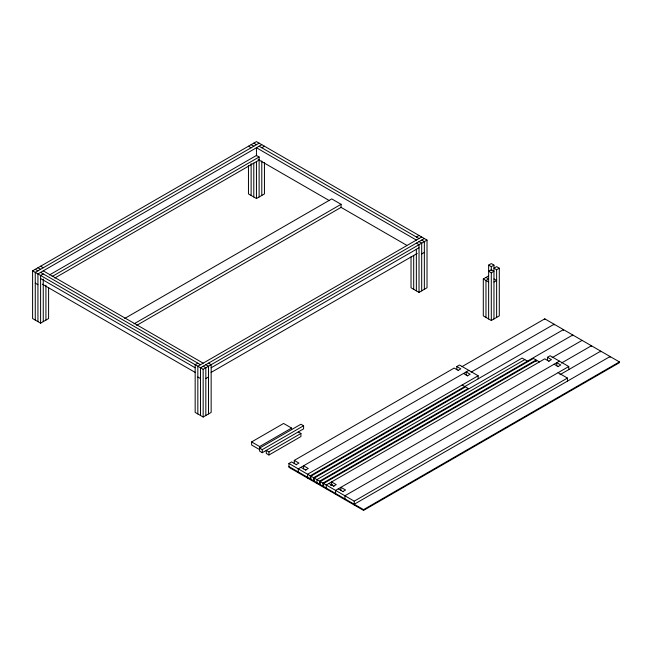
<?xml version="1.0" encoding="UTF-8"?>
<svg xmlns="http://www.w3.org/2000/svg" width="652" height="652" viewBox="0 0 652 652"><rect width="100%" height="100%" fill="white"/><g stroke="black" fill="none" stroke-linecap="round" stroke-linejoin="round"><path stroke-width="0.98" d="M48.59 287.605L48.59 318.551L40.595 323.164L32.6 318.551L32.6 270.849L256.456 141.606L427.019 240.075L427.019 287.776L419.024 292.389L411.029 287.776L411.029 256.839M259.121 143.147L35.265 272.389L35.265 320.083M261.786 144.679L37.93 273.93L37.93 321.623M43.26 273.93L40.595 275.462L40.595 323.164M261.786 147.76L264.451 146.219M49.43 274.981L256.456 155.453L259.121 156.993L259.121 196.994M52.095 276.521L259.121 156.993M54.735 278.07L259.121 160.066M248.461 165.502L248.461 193.921L256.456 198.534L264.451 193.921L264.451 162.462M124.711 318.445L331.746 198.917L341.069 204.304L341.069 207.385L136.684 325.381M134.043 323.832L341.069 204.304M197.833 363.164L195.168 364.704L195.168 412.406L203.163 417.019L211.158 412.406L211.158 364.704L208.493 363.164M416.359 237.002L419.024 235.462M421.689 237.002L197.833 366.245L197.833 413.938M424.354 238.534L200.498 367.785L200.498 415.479M32.6 270.849L203.163 369.317L427.019 240.075M211.158 367.785L419.024 247.768M211.109 372.422L417.264 253.4M205.828 378.551L208.493 377.011M421.689 253.921L424.354 252.389M488.633 318.967L488.633 265.111L491.298 263.571L493.963 265.111L493.963 318.967M488.633 265.111L491.298 266.652L493.963 265.111M491.298 272.805L493.963 271.265L491.298 269.732L488.633 271.265L491.298 272.805L491.298 320.507L483.303 315.886L483.303 278.958L488.633 275.886M499.293 268.192L496.628 266.652L493.963 268.192L496.628 269.732L499.293 268.192L499.293 315.886L491.298 320.507M493.963 282.039L496.628 280.499L493.963 278.958M259.618 449.619L251.623 444.998L251.623 441.926L283.604 423.458L291.599 428.079L291.599 429.611M251.623 441.926L259.618 446.538L291.599 428.079M303.596 425.764L300.931 424.232L259.618 448.079L262.283 449.619L303.596 425.764L303.596 428.845L262.283 452.692L259.618 451.151L259.618 446.538M268.95 451.926L300.931 433.458L300.931 436.538L268.95 454.998L266.285 453.466L266.285 450.385L268.95 451.926L268.95 454.998M461.852 366.717L544.779 318.836L619.4 361.917L619.4 362.691L363.563 510.394L288.942 467.313L288.942 463.466L291.607 461.926L296.603 464.811M294.272 463.466L294.272 460.393L454.167 368.07L458.437 370.532M456.832 369.611L456.832 366.53L459.497 364.998L478.152 375.764L478.152 378.845M458.169 370.377L460.834 368.845L456.832 366.53M296.269 464.623L298.934 463.083L294.272 460.393M468.829 370.377L298.266 468.853L298.266 472.7M471.184 372.096L554.11 324.223L554.11 324.989M467.492 375.764L470.157 374.224L466.164 371.917L466.164 374.998M305.601 470.002L308.266 468.47L303.596 465.772L303.596 468.853M478.152 375.764L307.597 474.24L307.597 478.087M288.942 463.466L310.262 475.773L563.434 329.61L563.434 330.377M310.931 476.164L465.495 386.921L468.16 388.462L313.596 477.696L310.931 476.164L310.931 479.236M314.256 481.16L314.256 478.087L522.13 358.07L527.46 361.151M524.795 359.611L316.921 479.619L316.921 483.466M314.256 478.087L319.586 481.16L572.766 334.989L572.766 335.764M320.254 484.623L320.254 481.543L533.45 358.453L536.115 359.994L536.115 361.534M320.254 481.543L322.919 483.083L536.115 359.994M323.588 486.547L323.588 483.466L536.783 360.377L539.448 361.917M547.444 360.377L547.444 357.304L550.109 355.764L568.764 366.53L568.764 369.611M330.654 485.544L332.422 484.517M552.097 357.695L582.089 340.377M548.78 361.151L551.445 359.611L547.444 357.304M333.579 486.164L336.245 484.623L331.583 481.934L331.583 485.006M559.44 361.151L335.576 490.394L335.576 494.24M561.421 363.082L591.421 345.764L591.421 346.53M558.104 366.53L560.769 364.998L556.775 362.691L556.775 365.764M342.903 491.543L345.568 490.011L340.906 487.313L340.906 490.394M568.764 366.53L344.908 495.781L344.908 499.628M559.954 374.696L600.745 351.151L600.745 351.917M323.588 483.466L354.232 501.16L567.436 378.07L567.436 381.151M354.232 504.24L610.076 356.53L610.076 357.304M288.942 466.547L363.563 509.628L619.4 361.917M253.791 143.147L256.456 144.679M259.121 146.219L419.024 238.534M421.689 240.075L424.354 241.615L424.354 289.317M485.968 277.426L488.633 278.958L485.968 280.499L485.968 317.426M251.126 144.679L253.791 146.219M416.359 240.075L256.456 147.76L256.456 152.372M419.024 241.615L421.689 243.155L421.689 290.849M483.303 278.958L488.633 282.039M248.461 146.219L251.126 147.76M416.359 243.155L419.024 244.696L419.024 292.389M258.159 159.512L329.374 200.629M340.809 207.23L406.742 245.299M549.041 361.306L544.779 358.844L326.253 485.006L326.253 488.853M554.11 364.223L558.373 366.685M558.104 372.691L567.436 378.07M463.499 373.457L467.761 375.919M462.162 384.998L464.827 386.538M40.595 266.236L43.26 267.768M37.93 267.768L40.595 269.309M43.26 270.849L203.163 363.164M205.828 364.704L208.493 366.245L208.493 413.938M35.265 269.309L37.93 270.849M40.595 272.389L200.498 364.704M203.163 366.245L205.828 367.785L205.828 415.479M40.595 278.543L195.168 367.785M42.298 284.142L195.274 372.463M298.266 431.926L300.931 433.458M35.265 283.155L37.93 284.696M197.833 377.011L200.498 378.551M300.931 467.313L305.927 470.198M328.918 483.466L333.914 486.351M338.241 488.853L343.237 491.738M544.779 318.836L544.779 319.602M496.628 269.732L496.628 317.426M491.298 266.652L491.298 270.71M416.359 249.243L416.359 290.849M413.694 255.38L413.694 289.317M363.563 509.628L363.563 510.394M354.232 501.16L354.232 505.007M322.919 483.083L322.919 486.164M319.586 481.16L319.586 484.24M313.596 477.696L313.596 480.777M310.262 475.773L310.262 478.853M262.283 449.619L262.283 452.692M261.786 160.954L261.786 195.461M256.456 153.147L256.456 155.836M256.456 161.606L256.456 198.534M253.791 163.065L253.791 196.994M251.126 163.522L251.126 195.461M203.163 369.317L203.163 417.019M45.925 285.152L45.925 320.083M43.26 278.999L43.26 321.623"/></g></svg>
